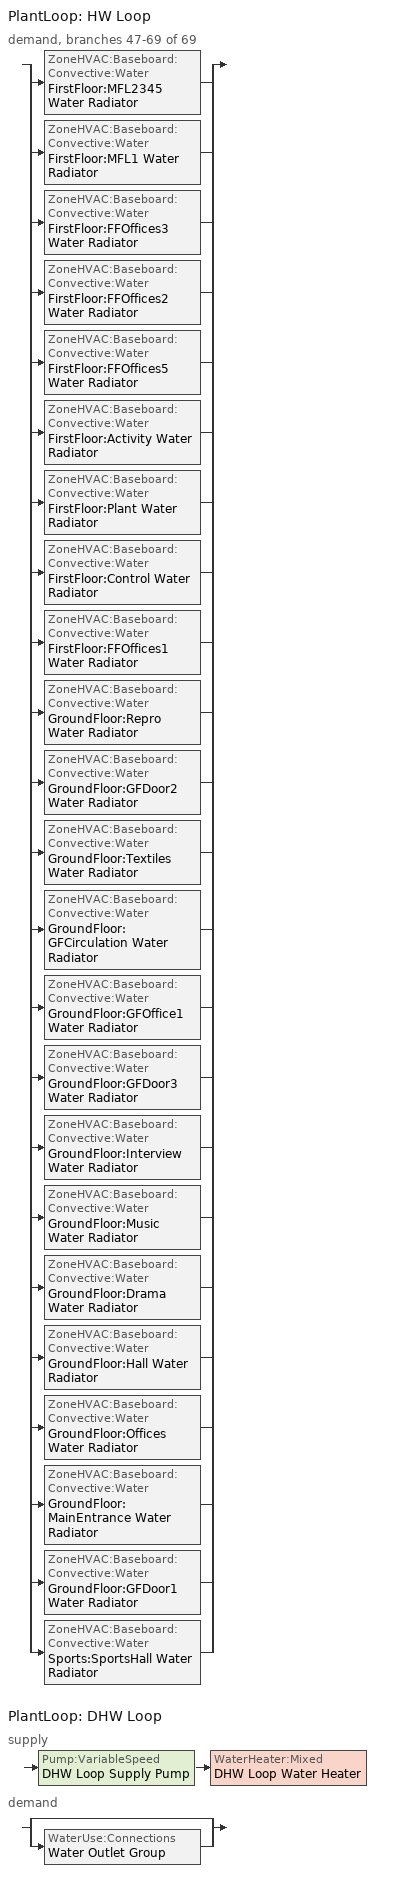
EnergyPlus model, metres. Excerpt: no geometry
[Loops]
PlantLoop 'HW Loop'
 demand, branches 47-69 of 69: split
  | ZoneHVAC:Baseboard:Convective:Water 'FirstFloor:MFL2345 Water Radiator'
  | ZoneHVAC:Baseboard:Convective:Water 'FirstFloor:MFL1 Water Radiator'
  | ZoneHVAC:Baseboard:Convective:Water 'FirstFloor:FFOffices3 Water Radiator'
  | ZoneHVAC:Baseboard:Convective:Water 'FirstFloor:FFOffices2 Water Radiator'
  | ZoneHVAC:Baseboard:Convective:Water 'FirstFloor:FFOffices5 Water Radiator'
  | ZoneHVAC:Baseboard:Convective:Water 'FirstFloor:Activity Water Radiator'
  | ZoneHVAC:Baseboard:Convective:Water 'FirstFloor:Plant Water Radiator'
  | ZoneHVAC:Baseboard:Convective:Water 'FirstFloor:Control Water Radiator'
  | ZoneHVAC:Baseboard:Convective:Water 'FirstFloor:FFOffices1 Water Radiator'
  | ZoneHVAC:Baseboard:Convective:Water 'GroundFloor:Repro Water Radiator'
  | ZoneHVAC:Baseboard:Convective:Water 'GroundFloor:GFDoor2 Water Radiator'
  | ZoneHVAC:Baseboard:Convective:Water 'GroundFloor:Textiles Water Radiator'
  | ZoneHVAC:Baseboard:Convective:Water 'GroundFloor:GFCirculation Water Radiator'
  | ZoneHVAC:Baseboard:Convective:Water 'GroundFloor:GFOffice1 Water Radiator'
  | ZoneHVAC:Baseboard:Convective:Water 'GroundFloor:GFDoor3 Water Radiator'
  | ZoneHVAC:Baseboard:Convective:Water 'GroundFloor:Interview Water Radiator'
  | ZoneHVAC:Baseboard:Convective:Water 'GroundFloor:Music Water Radiator'
  | ZoneHVAC:Baseboard:Convective:Water 'GroundFloor:Drama Water Radiator'
  | ZoneHVAC:Baseboard:Convective:Water 'GroundFloor:Hall Water Radiator'
  | ZoneHVAC:Baseboard:Convective:Water 'GroundFloor:Offices Water Radiator'
  | ZoneHVAC:Baseboard:Convective:Water 'GroundFloor:MainEntrance Water Radiator'
  | ZoneHVAC:Baseboard:Convective:Water 'GroundFloor:GFDoor1 Water Radiator'
  | ZoneHVAC:Baseboard:Convective:Water 'Sports:SportsHall Water Radiator'
PlantLoop 'DHW Loop'
 supply: Pump:VariableSpeed 'DHW Loop Supply Pump' > WaterHeater:Mixed 'DHW Loop Water Heater'
 demand: split
  | bypass
  | WaterUse:Connections 'Water Outlet Group'
[Sizing:Plant]
DHW Loop: Heating, 55, 5
[PlantLoop]
DHW Loop: Water, , DHW Loop Operation, DHW Loop Supply Side Outlet, 80, 0, autosize, 0, autocalculate, DHW Loop Supply Side Inlet, DHW Loop Supply Side Outlet, DHW Loop Supply Side Branches, DHW Loop Supply Side Connectors, DHW Loop Demand Side Inlet, DHW Loop Demand Side Outlet, DHW Loop Demand Side Branches, DHW Loop Demand Side Connectors, SequentialLoad, DHW Loop AvailabilityManager List, SingleSetpoint, None, None
[PlantEquipmentOperationSchemes]
DHW Loop Operation: PlantEquipmentOperation:HeatingLoad, DHW Loop Scheme 1, On 24/7
[PlantEquipmentOperation:HeatingLoad]
DHW Loop Scheme 1: 0, 1e+15, DHW Loop  Scheme 1 Range 1 Equipment List
[PlantEquipmentList]
DHW Loop  Scheme 1 Range 1 Equipment List: WaterHeater:Mixed, DHW Loop Water Heater
[ZoneHVAC:Baseboard:Convective:Water]
FirstFloor:MFL2345 Water Radiator: On 24/7, FirstFloor:MFL2345 Water Radiator Hot Water Inlet Node, FirstFloor:MFL2345 Water Radiator Hot Water Outlet Node, HeatingDesignCapacity, autosize, , 1, autosize, autosize, 0.01
FirstFloor:MFL1 Water Radiator: On 24/7, FirstFloor:MFL1 Water Radiator Hot Water Inlet Node, FirstFloor:MFL1 Water Radiator Hot Water Outlet Node, HeatingDesignCapacity, autosize, , 1, autosize, autosize, 0.01
FirstFloor:FFOffices3 Water Radiator: On 24/7, FirstFloor:FFOffices3 Water Radiator Hot Water Inlet Node, FirstFloor:FFOffices3 Water Radiator Hot Water Outlet Node, HeatingDesignCapacity, autosize, , 1, autosize, autosize, 0.01
FirstFloor:FFOffices2 Water Radiator: On 24/7, FirstFloor:FFOffices2 Water Radiator Hot Water Inlet Node, FirstFloor:FFOffices2 Water Radiator Hot Water Outlet Node, HeatingDesignCapacity, autosize, , 1, autosize, autosize, 0.01
FirstFloor:FFOffices5 Water Radiator: On 24/7, FirstFloor:FFOffices5 Water Radiator Hot Water Inlet Node, FirstFloor:FFOffices5 Water Radiator Hot Water Outlet Node, HeatingDesignCapacity, autosize, , 1, autosize, autosize, 0.01
FirstFloor:Activity Water Radiator: On 24/7, FirstFloor:Activity Water Radiator Hot Water Inlet Node, FirstFloor:Activity Water Radiator Hot Water Outlet Node, HeatingDesignCapacity, autosize, , 1, autosize, autosize, 0.01
FirstFloor:Plant Water Radiator: Off 24/7, FirstFloor:Plant Water Radiator Hot Water Inlet Node, FirstFloor:Plant Water Radiator Hot Water Outlet Node, HeatingDesignCapacity, autosize, , 1, autosize, autosize, 0.01
FirstFloor:Control Water Radiator: On 24/7, FirstFloor:Control Water Radiator Hot Water Inlet Node, FirstFloor:Control Water Radiator Hot Water Outlet Node, HeatingDesignCapacity, autosize, , 1, autosize, autosize, 0.01
FirstFloor:FFOffices1 Water Radiator: On 24/7, FirstFloor:FFOffices1 Water Radiator Hot Water Inlet Node, FirstFloor:FFOffices1 Water Radiator Hot Water Outlet Node, HeatingDesignCapacity, autosize, , 1, autosize, autosize, 0.01
GroundFloor:Repro Water Radiator: On 24/7, GroundFloor:Repro Water Radiator Hot Water Inlet Node, GroundFloor:Repro Water Radiator Hot Water Outlet Node, HeatingDesignCapacity, autosize, , 1, autosize, autosize, 0.01
GroundFloor:GFDoor2 Water Radiator: On 24/7, GroundFloor:GFDoor2 Water Radiator Hot Water Inlet Node, GroundFloor:GFDoor2 Water Radiator Hot Water Outlet Node, HeatingDesignCapacity, autosize, , 1, autosize, autosize, 0.01
GroundFloor:Textiles Water Radiator: On 24/7, GroundFloor:Textiles Water Radiator Hot Water Inlet Node, GroundFloor:Textiles Water Radiator Hot Water Outlet Node, HeatingDesignCapacity, autosize, , 1, autosize, autosize, 0.01
GroundFloor:GFCirculation Water Radiator: On 24/7, GroundFloor:GFCirculation Water Radiator Hot Water Inlet Node, GroundFloor:GFCirculation Water Radiator Hot Water Outlet Node, HeatingDesignCapacity, autosize, , 1, autosize, autosize, 0.01
GroundFloor:GFOffice1 Water Radiator: On 24/7, GroundFloor:GFOffice1 Water Radiator Hot Water Inlet Node, GroundFloor:GFOffice1 Water Radiator Hot Water Outlet Node, HeatingDesignCapacity, autosize, , 1, autosize, autosize, 0.01
GroundFloor:GFDoor3 Water Radiator: On 24/7, GroundFloor:GFDoor3 Water Radiator Hot Water Inlet Node, GroundFloor:GFDoor3 Water Radiator Hot Water Outlet Node, HeatingDesignCapacity, autosize, , 1, autosize, autosize, 0.01
GroundFloor:Interview Water Radiator: On 24/7, GroundFloor:Interview Water Radiator Hot Water Inlet Node, GroundFloor:Interview Water Radiator Hot Water Outlet Node, HeatingDesignCapacity, autosize, , 1, autosize, autosize, 0.01
GroundFloor:Music Water Radiator: On 24/7, GroundFloor:Music Water Radiator Hot Water Inlet Node, GroundFloor:Music Water Radiator Hot Water Outlet Node, HeatingDesignCapacity, autosize, , 1, autosize, autosize, 0.01
GroundFloor:Drama Water Radiator: On 24/7, GroundFloor:Drama Water Radiator Hot Water Inlet Node, GroundFloor:Drama Water Radiator Hot Water Outlet Node, HeatingDesignCapacity, autosize, , 1, autosize, autosize, 0.01
GroundFloor:Hall Water Radiator: On 24/7, GroundFloor:Hall Water Radiator Hot Water Inlet Node, GroundFloor:Hall Water Radiator Hot Water Outlet Node, HeatingDesignCapacity, autosize, , 1, autosize, autosize, 0.01
GroundFloor:Offices Water Radiator: On 24/7, GroundFloor:Offices Water Radiator Hot Water Inlet Node, GroundFloor:Offices Water Radiator Hot Water Outlet Node, HeatingDesignCapacity, autosize, , 1, autosize, autosize, 0.01
GroundFloor:MainEntrance Water Radiator: On 24/7, GroundFloor:MainEntrance Water Radiator Hot Water Inlet Node, GroundFloor:MainEntrance Water Radiator Hot Water Outlet Node, HeatingDesignCapacity, autosize, , 1, autosize, autosize, 0.01
GroundFloor:GFDoor1 Water Radiator: On 24/7, GroundFloor:GFDoor1 Water Radiator Hot Water Inlet Node, GroundFloor:GFDoor1 Water Radiator Hot Water Outlet Node, HeatingDesignCapacity, autosize, , 1, autosize, autosize, 0.01
Sports:SportsHall Water Radiator: On 24/7, Sports:SportsHall Water Radiator Hot Water Inlet Node, Sports:SportsHall Water Radiator Hot Water Outlet Node, HeatingDesignCapacity, autosize, , 1, autosize, autosize, 0.01
[WaterUse:Connections]
Water Outlet Group: Water Outlet Group Water Inlet Node, Water Outlet Group Water Outlet Node, , , , , None, Plant, 1500, SecondFloor:SFWC3 Water Outlet, SecondFloor:SFWC1 Water Outlet, SecondFloor:SFWC2 Water Outlet, FirstFloor:Art23 Water Outlet, FirstFloor:Art1 Water Outlet, FirstFloor:FFWC1 Water Outlet, FirstFloor:FFWC2 Water Outlet, GroundFloor:Science123 Water Outlet, GroundFloor:GFWC1 Water Outlet, GroundFloor:Science4 Water Outlet, GroundFloor:GFWC2 Water Outlet, GroundFloor:Science5 Water Outlet, GroundFloor:SciencePrep Water Outlet, GroundFloor:Changing Water Outlet, GroundFloor:Kitchen Water Outlet, GroundFloor:GFStaffWc Water Outlet
[WaterUse:Equipment]
SecondFloor:SFWC3 Water Outlet: , 1.21333e-05, toilet_occ, Domestic hot water setpoint temperature: Always 55.00, , , , Off 24/7, Off 24/7
SecondFloor:SFWC1 Water Outlet; SecondFloor:SFWC2 Water Outlet; FirstFloor:FFWC1 Water Outlet; FirstFloor:FFWC2 Water Outlet; GroundFloor:GFWC1 Water Outlet; GroundFloor:GFWC2 Water Outlet: , 4.80278e-05, toilet_occ, Domestic hot water setpoint temperature: Always 55.00, , , , Off 24/7, Off 24/7
FirstFloor:Art23 Water Outlet: , 6.5333e-06, class_assoc_occ, Domestic hot water setpoint temperature: Always 55.00, , , , Off 24/7, Off 24/7
FirstFloor:Art1 Water Outlet; GroundFloor:Science4 Water Outlet: , 2.3995e-06, class_assoc_occ, Domestic hot water setpoint temperature: Always 55.00, , , , Off 24/7, Off 24/7
GroundFloor:Science123 Water Outlet: , 7.2508e-06, class_assoc_occ, Domestic hot water setpoint temperature: Always 55.00, , , , Off 24/7, Off 24/7
GroundFloor:Science5 Water Outlet: , 2.4026e-06, class_assoc_occ, Domestic hot water setpoint temperature: Always 55.00, , , , Off 24/7, Off 24/7
GroundFloor:SciencePrep Water Outlet: , 1.429e-06, class_assoc_occ, Domestic hot water setpoint temperature: Always 55.00, , , , Off 24/7, Off 24/7
GroundFloor:Changing Water Outlet: , 0.000318013, toilet_occ, Domestic hot water setpoint temperature: Always 55.00, , , , Off 24/7, Off 24/7
GroundFloor:Kitchen Water Outlet: , 1.1127e-06, kitchen_occ, Domestic hot water setpoint temperature: Always 55.00, , , , Off 24/7, Off 24/7
GroundFloor:GFStaffWc Water Outlet: , 1.05138e-05, toilet_occ, Domestic hot water setpoint temperature: Always 55.00, , , , Off 24/7, Off 24/7
[Pump:VariableSpeed]
DHW Loop Supply Pump: DHW Loop Supply Side Inlet, DHW Loop Supply Pump Water Outlet Node, autosize, 20000, autosize, 0.9, 0, 0, 1, 0, 0, 0, Intermittent
[WaterHeater:Sizing]
DHW Loop Water Heater: PeakDraw, 0.6, 0.6, 1, 4, 2, 0.2, 0.2, 0.02, 0.02, 4, 0.2, 0.2, 0.2, 1
[WaterHeater:Mixed]
DHW Loop Water Heater: 1.925, Domestic hot water setpoint temperature: Always 55.00, 5, 80, Cycle, 50750, 0, 0, 0, NaturalGas, 0.84344, New style low temperature boiler, 0, Electricity, 0, 0, Electricity, 0, Schedule, Water heater ambient temperature schedule: Always 20.00, , DHW Loop Water Heater Outdoor Air Node, 0, 1, 0, 1, 0, , , DHW Loop Water Heater DHW Inlet Node, DHW Loop Water Heater DHW Outlet Node, 1, , , 1, autosize, autosize, 1.5, IndirectHeatPrimarySetpoint, Domestic hot water setpoint temperature: Always 55.00
[ZoneControl:Thermostat]
FirstFloor:MFL2345 Thermostat: FirstFloor:MFL2345, Control type schedule: Always 4, ThermostatSetpoint:DualSetpoint, FirstFloor:MFL2345 Dual SP
FirstFloor:MFL1 Thermostat: FirstFloor:MFL1, Control type schedule: Always 4, ThermostatSetpoint:DualSetpoint, FirstFloor:MFL1 Dual SP
FirstFloor:FFOffices3 Thermostat: FirstFloor:FFOffices3, Control type schedule: Always 4, ThermostatSetpoint:DualSetpoint, FirstFloor:FFOffices3 Dual SP
FirstFloor:FFOffices2 Thermostat: FirstFloor:FFOffices2, Control type schedule: Always 4, ThermostatSetpoint:DualSetpoint, FirstFloor:FFOffices2 Dual SP
FirstFloor:FFOffices5 Thermostat: FirstFloor:FFOffices5, Control type schedule: Always 4, ThermostatSetpoint:DualSetpoint, FirstFloor:FFOffices5 Dual SP
FirstFloor:Activity Thermostat: FirstFloor:Activity, Control type schedule: Always 4, ThermostatSetpoint:DualSetpoint, FirstFloor:Activity Dual SP
FirstFloor:Plant Thermostat: FirstFloor:Plant, Control type schedule: Always 4, ThermostatSetpoint:DualSetpoint, FirstFloor:Plant Dual SP
FirstFloor:Control Thermostat: FirstFloor:Control, Control type schedule: Always 4, ThermostatSetpoint:DualSetpoint, FirstFloor:Control Dual SP
FirstFloor:FFOffices1 Thermostat: FirstFloor:FFOffices1, Control type schedule: Always 4, ThermostatSetpoint:DualSetpoint, FirstFloor:FFOffices1 Dual SP
GroundFloor:Repro Thermostat: GroundFloor:Repro, Control type schedule: Always 4, ThermostatSetpoint:DualSetpoint, GroundFloor:Repro Dual SP
GroundFloor:GFDoor2 Thermostat: GroundFloor:GFDoor2, Control type schedule: Always 4, ThermostatSetpoint:DualSetpoint, GroundFloor:GFDoor2 Dual SP
GroundFloor:Textiles Thermostat: GroundFloor:Textiles, Control type schedule: Always 4, ThermostatSetpoint:DualSetpoint, GroundFloor:Textiles Dual SP
GroundFloor:GFCirculation Thermostat: GroundFloor:GFCirculation, Control type schedule: Always 4, ThermostatSetpoint:DualSetpoint, GroundFloor:GFCirculation Dual SP
GroundFloor:GFOffice1 Thermostat: GroundFloor:GFOffice1, Control type schedule: Always 4, ThermostatSetpoint:DualSetpoint, GroundFloor:GFOffice1 Dual SP
GroundFloor:GFDoor3 Thermostat: GroundFloor:GFDoor3, Control type schedule: Always 4, ThermostatSetpoint:DualSetpoint, GroundFloor:GFDoor3 Dual SP
GroundFloor:Interview Thermostat: GroundFloor:Interview, Control type schedule: Always 4, ThermostatSetpoint:DualSetpoint, GroundFloor:Interview Dual SP
GroundFloor:Music Thermostat: GroundFloor:Music, Control type schedule: Always 4, ThermostatSetpoint:DualSetpoint, GroundFloor:Music Dual SP
GroundFloor:Drama Thermostat: GroundFloor:Drama, Control type schedule: Always 4, ThermostatSetpoint:DualSetpoint, GroundFloor:Drama Dual SP
GroundFloor:Hall Thermostat: GroundFloor:Hall, Control type schedule: Always 4, ThermostatSetpoint:DualSetpoint, GroundFloor:Hall Dual SP
GroundFloor:Offices Thermostat: GroundFloor:Offices, Control type schedule: Always 4, ThermostatSetpoint:DualSetpoint, GroundFloor:Offices Dual SP
GroundFloor:MainEntrance Thermostat: GroundFloor:MainEntrance, Control type schedule: Always 4, ThermostatSetpoint:DualSetpoint, GroundFloor:MainEntrance Dual SP
GroundFloor:GFDoor1 Thermostat: GroundFloor:GFDoor1, Control type schedule: Always 4, ThermostatSetpoint:DualSetpoint, GroundFloor:GFDoor1 Dual SP
Sports:SportsHall Thermostat: Sports:SportsHall, Control type schedule: Always 4, ThermostatSetpoint:DualSetpoint, Sports:SportsHall Dual SP
[ThermostatSetpoint:DualSetpoint]
FirstFloor:MFL2345 Dual SP: FirstFloor:MFL2345 Heating Setpoint Schedule, FirstFloor:MFL2345 Cooling Setpoint Schedule
FirstFloor:MFL1 Dual SP: FirstFloor:MFL1 Heating Setpoint Schedule, FirstFloor:MFL1 Cooling Setpoint Schedule
FirstFloor:FFOffices3 Dual SP: FirstFloor:FFOffices3 Heating Setpoint Schedule, FirstFloor:FFOffices3 Cooling Setpoint Schedule
FirstFloor:FFOffices2 Dual SP: FirstFloor:FFOffices2 Heating Setpoint Schedule, FirstFloor:FFOffices2 Cooling Setpoint Schedule
FirstFloor:FFOffices5 Dual SP: FirstFloor:FFOffices5 Heating Setpoint Schedule, FirstFloor:FFOffices5 Cooling Setpoint Schedule
FirstFloor:Activity Dual SP: FirstFloor:Activity Heating Setpoint Schedule, FirstFloor:Activity Cooling Setpoint Schedule
FirstFloor:Plant Dual SP: FirstFloor:Plant Heating Setpoint Schedule, FirstFloor:Plant Cooling Setpoint Schedule
FirstFloor:Control Dual SP: FirstFloor:Control Heating Setpoint Schedule, FirstFloor:Control Cooling Setpoint Schedule
FirstFloor:FFOffices1 Dual SP: FirstFloor:FFOffices1 Heating Setpoint Schedule, FirstFloor:FFOffices1 Cooling Setpoint Schedule
GroundFloor:Repro Dual SP: GroundFloor:Repro Heating Setpoint Schedule, GroundFloor:Repro Cooling Setpoint Schedule
GroundFloor:GFDoor2 Dual SP: GroundFloor:GFDoor2 Heating Setpoint Schedule, GroundFloor:GFDoor2 Cooling Setpoint Schedule
GroundFloor:Textiles Dual SP: GroundFloor:Textiles Heating Setpoint Schedule, GroundFloor:Textiles Cooling Setpoint Schedule
GroundFloor:GFCirculation Dual SP: GroundFloor:GFCirculation Heating Setpoint Schedule, GroundFloor:GFCirculation Cooling Setpoint Schedule
GroundFloor:GFOffice1 Dual SP: GroundFloor:GFOffice1 Heating Setpoint Schedule, GroundFloor:GFOffice1 Cooling Setpoint Schedule
GroundFloor:GFDoor3 Dual SP: GroundFloor:GFDoor3 Heating Setpoint Schedule, GroundFloor:GFDoor3 Cooling Setpoint Schedule
GroundFloor:Interview Dual SP: GroundFloor:Interview Heating Setpoint Schedule, GroundFloor:Interview Cooling Setpoint Schedule
GroundFloor:Music Dual SP: GroundFloor:Music Heating Setpoint Schedule, GroundFloor:Music Cooling Setpoint Schedule
GroundFloor:Drama Dual SP: GroundFloor:Drama Heating Setpoint Schedule, GroundFloor:Drama Cooling Setpoint Schedule
GroundFloor:Hall Dual SP: GroundFloor:Hall Heating Setpoint Schedule, GroundFloor:Hall Cooling Setpoint Schedule
GroundFloor:Offices Dual SP: GroundFloor:Offices Heating Setpoint Schedule, GroundFloor:Offices Cooling Setpoint Schedule
GroundFloor:MainEntrance Dual SP: GroundFloor:MainEntrance Heating Setpoint Schedule, GroundFloor:MainEntrance Cooling Setpoint Schedule
GroundFloor:GFDoor1 Dual SP: GroundFloor:GFDoor1 Heating Setpoint Schedule, GroundFloor:GFDoor1 Cooling Setpoint Schedule
Sports:SportsHall Dual SP: Sports:SportsHall Heating Setpoint Schedule, Sports:SportsHall Cooling Setpoint Schedule
[Sizing:Zone]
FirstFloor:MFL2345: SupplyAirTemperature, 14, 10, SupplyAirTemperature, 50, 10, 0.009, 0.004, FirstFloor:MFL2345 Design Specification Outdoor Air Object, 1.25, 1.15, DesignDay, 0, 0.00076, 0, 0, DesignDay, 0, 0.00203, 0.14158, 0.3, FirstFloor:MFL2345 Design Specification Zone Air Distribution Object
FirstFloor:MFL1: SupplyAirTemperature, 14, 10, SupplyAirTemperature, 50, 10, 0.009, 0.004, FirstFloor:MFL1 Design Specification Outdoor Air Object, 1.25, 1.15, DesignDay, 0, 0.00076, 0, 0, DesignDay, 0, 0.00203, 0.14158, 0.3, FirstFloor:MFL1 Design Specification Zone Air Distribution Object
FirstFloor:FFOffices3: SupplyAirTemperature, 14, 10, SupplyAirTemperature, 50, 10, 0.009, 0.004, FirstFloor:FFOffices3 Design Specification Outdoor Air Object, 1.25, 1.15, DesignDay, 0, 0.00076, 0, 0, DesignDay, 0, 0.00203, 0.14158, 0.3, FirstFloor:FFOffices3 Design Specification Zone Air Distribution Object
FirstFloor:FFOffices2: SupplyAirTemperature, 14, 10, SupplyAirTemperature, 50, 10, 0.009, 0.004, FirstFloor:FFOffices2 Design Specification Outdoor Air Object, 1.25, 1.15, DesignDay, 0, 0.00076, 0, 0, DesignDay, 0, 0.00203, 0.14158, 0.3, FirstFloor:FFOffices2 Design Specification Zone Air Distribution Object
FirstFloor:FFOffices5: SupplyAirTemperature, 14, 10, SupplyAirTemperature, 50, 10, 0.009, 0.004, FirstFloor:FFOffices5 Design Specification Outdoor Air Object, 1.25, 1.15, DesignDay, 0, 0.00076, 0, 0, DesignDay, 0, 0.00203, 0.14158, 0.3, FirstFloor:FFOffices5 Design Specification Zone Air Distribution Object
FirstFloor:Activity: SupplyAirTemperature, 14, 10, SupplyAirTemperature, 50, 10, 0.009, 0.004, FirstFloor:Activity Design Specification Outdoor Air Object, 1.25, 1.15, DesignDay, 0, 0.00076, 0, 0, DesignDay, 0, 0.00203, 0.14158, 0.3, FirstFloor:Activity Design Specification Zone Air Distribution Object
FirstFloor:Plant: SupplyAirTemperature, 14, 10, SupplyAirTemperature, 50, 10, 0.009, 0.004, FirstFloor:Plant Design Specification Outdoor Air Object, 1.25, 1.15, DesignDay, 0, 0.00076, 0, 0, DesignDay, 0, 0.00203, 0.14158, 0.3, FirstFloor:Plant Design Specification Zone Air Distribution Object
FirstFloor:Control: SupplyAirTemperature, 14, 10, SupplyAirTemperature, 50, 10, 0.009, 0.004, FirstFloor:Control Design Specification Outdoor Air Object, 1.25, 1.15, DesignDay, 0, 0.00076, 0, 0, DesignDay, 0, 0.00203, 0.14158, 0.3, FirstFloor:Control Design Specification Zone Air Distribution Object
FirstFloor:FFOffices1: SupplyAirTemperature, 14, 10, SupplyAirTemperature, 50, 10, 0.009, 0.004, FirstFloor:FFOffices1 Design Specification Outdoor Air Object, 1.25, 1.15, DesignDay, 0, 0.00076, 0, 0, DesignDay, 0, 0.00203, 0.14158, 0.3, FirstFloor:FFOffices1 Design Specification Zone Air Distribution Object
GroundFloor:Repro: SupplyAirTemperature, 14, 10, SupplyAirTemperature, 50, 10, 0.009, 0.004, GroundFloor:Repro Design Specification Outdoor Air Object, 1.25, 1.15, DesignDay, 0, 0.00076, 0, 0, DesignDay, 0, 0.00203, 0.14158, 0.3, GroundFloor:Repro Design Specification Zone Air Distribution Object
GroundFloor:GFDoor2: SupplyAirTemperature, 14, 10, SupplyAirTemperature, 50, 10, 0.009, 0.004, GroundFloor:GFDoor2 Design Specification Outdoor Air Object, 1.25, 1.15, DesignDay, 0, 0.00076, 0, 0, DesignDay, 0, 0.00203, 0.14158, 0.3, GroundFloor:GFDoor2 Design Specification Zone Air Distribution Object
GroundFloor:Textiles: SupplyAirTemperature, 14, 10, SupplyAirTemperature, 50, 10, 0.009, 0.004, GroundFloor:Textiles Design Specification Outdoor Air Object, 1.25, 1.15, DesignDay, 0, 0.00076, 0, 0, DesignDay, 0, 0.00203, 0.14158, 0.3, GroundFloor:Textiles Design Specification Zone Air Distribution Object
GroundFloor:GFCirculation: SupplyAirTemperature, 14, 10, SupplyAirTemperature, 50, 10, 0.009, 0.004, GroundFloor:GFCirculation Design Specification Outdoor Air Object, 1.25, 1.15, DesignDay, 0, 0.00076, 0, 0, DesignDay, 0, 0.00203, 0.14158, 0.3, GroundFloor:GFCirculation Design Specification Zone Air Distribution Object
GroundFloor:GFOffice1: SupplyAirTemperature, 14, 10, SupplyAirTemperature, 50, 10, 0.009, 0.004, GroundFloor:GFOffice1 Design Specification Outdoor Air Object, 1.25, 1.15, DesignDay, 0, 0.00076, 0, 0, DesignDay, 0, 0.00203, 0.14158, 0.3, GroundFloor:GFOffice1 Design Specification Zone Air Distribution Object
GroundFloor:GFDoor3: SupplyAirTemperature, 14, 10, SupplyAirTemperature, 50, 10, 0.009, 0.004, GroundFloor:GFDoor3 Design Specification Outdoor Air Object, 1.25, 1.15, DesignDay, 0, 0.00076, 0, 0, DesignDay, 0, 0.00203, 0.14158, 0.3, GroundFloor:GFDoor3 Design Specification Zone Air Distribution Object
GroundFloor:Interview: SupplyAirTemperature, 14, 10, SupplyAirTemperature, 50, 10, 0.009, 0.004, GroundFloor:Interview Design Specification Outdoor Air Object, 1.25, 1.15, DesignDay, 0, 0.00076, 0, 0, DesignDay, 0, 0.00203, 0.14158, 0.3, GroundFloor:Interview Design Specification Zone Air Distribution Object
GroundFloor:Music: SupplyAirTemperature, 14, 10, SupplyAirTemperature, 50, 10, 0.009, 0.004, GroundFloor:Music Design Specification Outdoor Air Object, 1.25, 1.15, DesignDay, 0, 0.00076, 0, 0, DesignDay, 0, 0.00203, 0.14158, 0.3, GroundFloor:Music Design Specification Zone Air Distribution Object
GroundFloor:Drama: SupplyAirTemperature, 14, 10, SupplyAirTemperature, 50, 10, 0.009, 0.004, GroundFloor:Drama Design Specification Outdoor Air Object, 1.25, 1.15, DesignDay, 0, 0.00076, 0, 0, DesignDay, 0, 0.00203, 0.14158, 0.3, GroundFloor:Drama Design Specification Zone Air Distribution Object
GroundFloor:Hall: SupplyAirTemperature, 14, 10, SupplyAirTemperature, 50, 10, 0.009, 0.004, GroundFloor:Hall Design Specification Outdoor Air Object, 1.25, 1.15, DesignDay, 0, 0.00076, 0, 0, DesignDay, 0, 0.00203, 0.14158, 0.3, GroundFloor:Hall Design Specification Zone Air Distribution Object
GroundFloor:Offices: SupplyAirTemperature, 14, 10, SupplyAirTemperature, 50, 10, 0.009, 0.004, GroundFloor:Offices Design Specification Outdoor Air Object, 1.25, 1.15, DesignDay, 0, 0.00076, 0, 0, DesignDay, 0, 0.00203, 0.14158, 0.3, GroundFloor:Offices Design Specification Zone Air Distribution Object
GroundFloor:MainEntrance: SupplyAirTemperature, 14, 10, SupplyAirTemperature, 50, 10, 0.009, 0.004, GroundFloor:MainEntrance Design Specification Outdoor Air Object, 1.25, 1.15, DesignDay, 0, 0.00076, 0, 0, DesignDay, 0, 0.00203, 0.14158, 0.3, GroundFloor:MainEntrance Design Specification Zone Air Distribution Object
GroundFloor:GFDoor1: SupplyAirTemperature, 14, 10, SupplyAirTemperature, 50, 10, 0.009, 0.004, GroundFloor:GFDoor1 Design Specification Outdoor Air Object, 1.25, 1.15, DesignDay, 0, 0.00076, 0, 0, DesignDay, 0, 0.00203, 0.14158, 0.3, GroundFloor:GFDoor1 Design Specification Zone Air Distribution Object
Sports:SportsHall: SupplyAirTemperature, 14, 10, SupplyAirTemperature, 50, 10, 0.009, 0.004, Sports:SportsHall Design Specification Outdoor Air Object, 1.25, 1.15, DesignDay, 0, 0.00076, 0, 0, DesignDay, 0, 0.00203, 0.14158, 0.3, Sports:SportsHall Design Specification Zone Air Distribution Object
[DesignSpecification:OutdoorAir]
FirstFloor:MFL2345 Design Specification Outdoor Air Object; FirstFloor:MFL1 Design Specification Outdoor Air Object; FirstFloor:Activity Design Specification Outdoor Air Object; GroundFloor:Music Design Specification Outdoor Air Object: Sum, 0.0055, 0, 0, 0, On 24/7
FirstFloor:FFOffices3 Design Specification Outdoor Air Object; FirstFloor:FFOffices2 Design Specification Outdoor Air Object; FirstFloor:FFOffices5 Design Specification Outdoor Air Object; FirstFloor:Plant Design Specification Outdoor Air Object; FirstFloor:Control Design Specification Outdoor Air Object; FirstFloor:FFOffices1 Design Specification Outdoor Air Object; GroundFloor:Repro Design Specification Outdoor Air Object; GroundFloor:GFDoor2 Design Specification Outdoor Air Object; GroundFloor:Textiles Design Specification Outdoor Air Object; GroundFloor:GFCirculation Design Specification Outdoor Air Object; GroundFloor:GFOffice1 Design Specification Outdoor Air Object; GroundFloor:GFDoor3 Design Specification Outdoor Air Object; GroundFloor:Interview Design Specification Outdoor Air Object; GroundFloor:Drama Design Specification Outdoor Air Object; GroundFloor:Hall Design Specification Outdoor Air Object; GroundFloor:Offices Design Specification Outdoor Air Object; GroundFloor:MainEntrance Design Specification Outdoor Air Object; GroundFloor:GFDoor1 Design Specification Outdoor Air Object; Sports:SportsHall Design Specification Outdoor Air Object: Sum, 0.01, 0, 0, 0, On 24/7
[DesignSpecification:ZoneAirDistribution]
FirstFloor:MFL2345 Design Specification Zone Air Distribution Object; FirstFloor:MFL1 Design Specification Zone Air Distribution Object; FirstFloor:FFOffices3 Design Specification Zone Air Distribution Object; FirstFloor:FFOffices2 Design Specification Zone Air Distribution Object; FirstFloor:FFOffices5 Design Specification Zone Air Distribution Object; FirstFloor:Activity Design Specification Zone Air Distribution Object; FirstFloor:Plant Design Specification Zone Air Distribution Object; FirstFloor:Control Design Specification Zone Air Distribution Object; FirstFloor:FFOffices1 Design Specification Zone Air Distribution Object; GroundFloor:Repro Design Specification Zone Air Distribution Object; GroundFloor:GFDoor2 Design Specification Zone Air Distribution Object; GroundFloor:Textiles Design Specification Zone Air Distribution Object; GroundFloor:GFCirculation Design Specification Zone Air Distribution Object; GroundFloor:GFOffice1 Design Specification Zone Air Distribution Object; GroundFloor:GFDoor3 Design Specification Zone Air Distribution Object; GroundFloor:Interview Design Specification Zone Air Distribution Object; GroundFloor:Music Design Specification Zone Air Distribution Object; GroundFloor:Drama Design Specification Zone Air Distribution Object; GroundFloor:Hall Design Specification Zone Air Distribution Object; GroundFloor:Offices Design Specification Zone Air Distribution Object; GroundFloor:MainEntrance Design Specification Zone Air Distribution Object; GroundFloor:GFDoor1 Design Specification Zone Air Distribution Object; Sports:SportsHall Design Specification Zone Air Distribution Object: 1, 1, , 0
[Zone equipment]
FirstFloor:MFL2345: FirstFloor:MFL2345 Water Radiator
FirstFloor:MFL1: FirstFloor:MFL1 Water Radiator
FirstFloor:FFOffices3: FirstFloor:FFOffices3 Water Radiator
FirstFloor:FFOffices2: FirstFloor:FFOffices2 Water Radiator
FirstFloor:FFOffices5: FirstFloor:FFOffices5 Water Radiator
FirstFloor:Activity: FirstFloor:Activity Water Radiator
FirstFloor:Plant: FirstFloor:Plant Water Radiator
FirstFloor:Control: FirstFloor:Control Water Radiator
FirstFloor:FFOffices1: FirstFloor:FFOffices1 Water Radiator
GroundFloor:Repro: GroundFloor:Repro Water Radiator
GroundFloor:GFDoor2: GroundFloor:GFDoor2 Water Radiator
GroundFloor:Textiles: GroundFloor:Textiles Water Radiator
GroundFloor:GFCirculation: GroundFloor:GFCirculation Water Radiator
GroundFloor:GFOffice1: GroundFloor:GFOffice1 Water Radiator
GroundFloor:GFDoor3: GroundFloor:GFDoor3 Water Radiator
GroundFloor:Interview: GroundFloor:Interview Water Radiator
GroundFloor:Music: GroundFloor:Music Water Radiator
GroundFloor:Drama: GroundFloor:Drama Water Radiator
GroundFloor:Hall: GroundFloor:Hall Water Radiator
GroundFloor:Offices: GroundFloor:Offices Water Radiator
GroundFloor:MainEntrance: GroundFloor:MainEntrance Water Radiator
GroundFloor:GFDoor1: GroundFloor:GFDoor1 Water Radiator
Sports:SportsHall: Sports:SportsHall Water Radiator
[Schedule:Compact]
On 24/7: Any Number, Through: 12/31, For: AllDays, Until: 24:00, 1
Off 24/7: Any Number, Through: 12/31, For: AllDays, Until: 24:00, 0
Control type schedule: Always 4: Any Number, Through: 12/31, For: AllDays, Until: 24:00, 4
Domestic hot water setpoint temperature: Always 55.00: Any Number, Through: 12/31, For: AllDays, Until: 24:00, 55
Water heater ambient temperature schedule: Always 20.00: Any Number, Through: 12/31, For: AllDays, Until: 24:00, 20
class_assoc_occ: Through: 06 Jan, For: AllDays, Until: 24:00, 0, Through: 15 Feb, For: Weekdays SummerDesignDay, Until: 07:00, 0, Until: 08:00, 0.1, Until: 12:00, 1, Until: 13:00, 0.1, Until: 15:00, 1, Until: 18:00, 0.1, Until: 24:00, 0, For: Weekends, Until: 24:00, 0, For: Holidays, Until: 24:00, 0, For: WinterDesignDay AllOtherDays, Until: 24:00, 0, Through: 24 Feb, For: AllDays, Until: 24:00, 0, Through: 29 Mar, For: Weekdays SummerDesignDay, Until: 07:00, 0, Until: 08:00, 0.1, Until: 12:00, 1, Until: 13:00, 0.1, Until: 15:00, 1, Until: 18:00, 0.1, Until: 24:00, 0, For: Weekends, Until: 24:00, 0, For: Holidays, Until: 24:00, 0, For: WinterDesignDay AllOtherDays, Until: 24:00, 0, Through: 14 Apr, For: AllDays, Until: 24:00, 0, Through: 31 May, For: Weekdays SummerDesignDay, Until: 07:00, 0, Until: 08:00, 0.1, Until: 12:00, 1, Until: 13:00, 0.1, Until: 15:00, 1, Until: 18:00, 0.1, Until: 24:00, 0, For: Weekends, Until: 24:00, 0, For: Holidays, Until: 24:00, 0, For: WinterDesignDay AllOtherDays, Until: 24:00, 0, Through: 9 Jun, For: AllDays, Until: 24:00, 0, Through: 24 Jul, For: Weekdays SummerDesignDay, Until: 07:00, 0, Until: 08:00, 0.1, Until: 12:00, 1, Until: 13:00, 0.1, Until: 15:00, 1, Until: 18:00, 0.1, Until: 24:00, 0, For: Weekends, Until: 24:00, 0, For: Holidays, Until: 24:00, 0, For: WinterDesignDay AllOtherDays, Until: 24:00, 0, Through: 3 Sep, For: AllDays, Until: 24:00, 0, Through: 25 Oct, For: Weekdays SummerDesignDay, Until: 07:00, 0, Until: 08:00, 0.1, Until: 12:00, 1, Until: 13:00, 0.1, Until: 15:00, 1, Until: 18:00, 0.1, Until: 24:00, 0, For: Weekends, Until: 24:00, 0, For: Holidays, Until: 24:00, 0, For: WinterDesignDay AllOtherDays, Until: 24:00, 0, Through: 3 Nov, For: AllDays, Until: 24:00, 0, Through: 20 Dec, For: Weekdays SummerDesignDay, Until: 07:00, 0, Until: 08:00, 0.1, Until: 12:00, 1, Until: 13:00, 0.1, Until: 15:00, 1, Until: 18:00, 0.1, Until: 24:00, 0, For: Weekends, Until: 24:00, 0, For: Holidays, Until: 24:00, 0, For: WinterDesignDay AllOtherDays, Until: 24:00, 0, Through: 31 Dec, For: AllDays, Until: 24:00, 0
toilet_occ: Through: 06 Jan, For: AllDays, Until: 24:00, 0, Through: 15 Feb, For: Weekdays SummerDesignDay, Until: 07:00, 0, Until: 18:00, 1, Until: 24:00, 0, For: Weekends, Until: 24:00, 0, For: Holidays, Until: 24:00, 0, For: WinterDesignDay AllOtherDays, Until: 24:00, 0, Through: 24 Feb, For: AllDays, Until: 24:00, 0, Through: 29 Mar, For: Weekdays SummerDesignDay, Until: 07:00, 0, Until: 18:00, 1, Until: 24:00, 0, For: Weekends, Until: 24:00, 0, For: Holidays, Until: 24:00, 0, For: WinterDesignDay AllOtherDays, Until: 24:00, 0, Through: 14 Apr, For: AllDays, Until: 24:00, 0, Through: 31 May, For: Weekdays SummerDesignDay, Until: 07:00, 0, Until: 18:00, 1, Until: 24:00, 0, For: Weekends, Until: 24:00, 0, For: Holidays, Until: 24:00, 0, For: WinterDesignDay AllOtherDays, Until: 24:00, 0, Through: 9 Jun, For: AllDays, Until: 24:00, 0, Through: 24 Jul, For: Weekdays SummerDesignDay, Until: 07:00, 0, Until: 18:00, 1, Until: 24:00, 0, For: Weekends, Until: 24:00, 0, For: Holidays, Until: 24:00, 0, For: WinterDesignDay AllOtherDays, Until: 24:00, 0, Through: 3 Sep, For: AllDays, Until: 24:00, 0, Through: 25 Oct, For: Weekdays SummerDesignDay, Until: 07:00, 0, Until: 18:00, 1, Until: 24:00, 0, For: Weekends, Until: 24:00, 0, For: Holidays, Until: 24:00, 0, For: WinterDesignDay AllOtherDays, Until: 24:00, 0, Through: 3 Nov, For: AllDays, Until: 24:00, 0, Through: 20 Dec, For: Weekdays SummerDesignDay, Until: 07:00, 0, Until: 18:00, 1, Until: 24:00, 0, For: Weekends, Until: 24:00, 0, For: Holidays, Until: 24:00, 0, For: WinterDesignDay AllOtherDays, Until: 24:00, 0, Through: 31 Dec, For: AllDays, Until: 24:00, 0
kitchen_occ: Through: 06 Jan, For: AllDays, Until: 24:00, 0, Through: 15 Feb, For: Weekdays SummerDesignDay, Until: 06:00, 0, Until: 14:00, 1, Until: 24:00, 0, For: Weekends, Until: 24:00, 0, For: Holidays, Until: 24:00, 0, For: WinterDesignDay AllOtherDays, Until: 24:00, 0, Through: 24 Feb, For: AllDays, Until: 24:00, 0, Through: 29 Mar, For: Weekdays SummerDesignDay, Until: 06:00, 0, Until: 14:00, 1, Until: 24:00, 0, For: Weekends, Until: 24:00, 0, For: Holidays, Until: 24:00, 0, For: WinterDesignDay AllOtherDays, Until: 24:00, 0, Through: 14 Apr, For: AllDays, Until: 24:00, 0, Through: 31 May, For: Weekdays SummerDesignDay, Until: 06:00, 0, Until: 14:00, 1, Until: 24:00, 0, For: Weekends, Until: 24:00, 0, For: Holidays, Until: 24:00, 0, For: WinterDesignDay AllOtherDays, Until: 24:00, 0, Through: 9 Jun, For: AllDays, Until: 24:00, 0, Through: 24 Jul, For: Weekdays SummerDesignDay, Until: 06:00, 0, Until: 14:00, 1, Until: 24:00, 0, For: Weekends, Until: 24:00, 0, For: Holidays, Until: 24:00, 0, For: WinterDesignDay AllOtherDays, Until: 24:00, 0, Through: 3 Sep, For: AllDays, Until: 24:00, 0, Through: 25 Oct, For: Weekdays SummerDesignDay, Until: 06:00, 0, Until: 14:00, 1, Until: 24:00, 0, For: Weekends, Until: 24:00, 0, For: Holidays, Until: 24:00, 0, For: WinterDesignDay AllOtherDays, Until: 24:00, 0, Through: 3 Nov, For: AllDays, Until: 24:00, 0, Through: 20 Dec, For: Weekdays SummerDesignDay, Until: 06:00, 0, Until: 14:00, 1, Until: 24:00, 0, For: Weekends, Until: 24:00, 0, For: Holidays, Until: 24:00, 0, For: WinterDesignDay AllOtherDays, Until: 24:00, 0, Through: 31 Dec, For: AllDays, Until: 24:00, 0
SPORTS:SPORTSHALL Heating Setpoint Schedule; FIRSTFLOOR:MFL2345 Heating Setpoint Schedule; FIRSTFLOOR:MFL1 Heating Setpoint Schedule; FIRSTFLOOR:FFOFFICES3 Heating Setpoint Schedule; FIRSTFLOOR:FFOFFICES2 Heating Setpoint Schedule; FIRSTFLOOR:FFOFFICES5 Heating Setpoint Schedule; FIRSTFLOOR:ACTIVITY Heating Setpoint Schedule; FIRSTFLOOR:CONTROL Heating Setpoint Schedule; FIRSTFLOOR:FFOFFICES1 Heating Setpoint Schedule; GROUNDFLOOR:REPRO Heating Setpoint Schedule; GROUNDFLOOR:TEXTILES Heating Setpoint Schedule; GROUNDFLOOR:GFCIRCULATION Heating Setpoint Schedule; GROUNDFLOOR:GFOFFICE1 Heating Setpoint Schedule; GROUNDFLOOR:INTERVIEW Heating Setpoint Schedule; GROUNDFLOOR:MUSIC Heating Setpoint Schedule; GROUNDFLOOR:DRAMA Heating Setpoint Schedule; GROUNDFLOOR:HALL Heating Setpoint Schedule; GROUNDFLOOR:OFFICES Heating Setpoint Schedule: Through: 06 Jan, For: AllDays, Until: 24:00, 16, Through: 15 Feb, For: Weekdays SummerDesignDay WinterDesignDay, Until: 07:00, 16, Until: 18:00, 22, Until: 24:00, 16, For: Weekends, Until: 24:00, 16, For: Holidays, Until: 24:00, 16, For:  AllOtherDays, Until: 24:00, 16, Through: 24 Feb, For: AllDays, Until: 24:00, 16, Through: 29 Mar, For: Weekdays SummerDesignDay WinterDesignDay, Until: 07:00, 16, Until: 18:00, 22, Until: 24:00, 16, For: Weekends, Until: 24:00, 16, For: Holidays, Until: 24:00, 16, For:  AllOtherDays, Until: 24:00, 16, Through: 14 Apr, For: AllDays, Until: 24:00, 16, Through: 31 May, For: Weekdays SummerDesignDay WinterDesignDay, Until: 07:00, 16, Until: 18:00, 22, Until: 24:00, 16, For: Weekends, Until: 24:00, 16, For: Holidays, Until: 24:00, 16, For: AllOtherDays, Until: 24:00, 16, Through: 9 Jun, For: AllDays, Until: 24:00, 16, Through: 25 Jul, For: Weekdays SummerDesignDay WinterDesignDay, Until: 07:00, 16, Until: 18:00, 22, Until: 24:00, 16, For: Weekends, Until: 24:00, 16, For: Holidays, Until: 24:00, 16, For: AllOtherDays, Until: 24:00, 16, Through: 3 Sep, For: AllDays, Until: 24:00, 16, Through: 25 Oct, For: Weekdays SummerDesignDay WinterDesignDay, Until: 07:00, 16, Until: 18:00, 22, Until: 24:00, 16, For: Weekends, Until: 24:00, 16, For: Holidays, Until: 24:00, 16, For: AllOtherDays, Until: 24:00, 16, Through: 3 Nov, For: AllDays, Until: 24:00, 16, Through: 20 Dec, For: Weekdays SummerDesignDay WinterDesignDay, Until: 07:00, 16, Until: 18:00, 22, Until: 24:00, 16, For: Weekends, Until: 24:00, 16, For: Holidays, Until: 24:00, 16, For: AllOtherDays, Until: 24:00, 16, Through: 31 Dec, For: AllDays, Until: 24:00, 16
FIRSTFLOOR:PLANT Heating Setpoint Schedule: Through: 31 Dec, For: AllDays, Until: 24:00, -50
GROUNDFLOOR:GFDOOR2 Heating Setpoint Schedule; GROUNDFLOOR:GFDOOR3 Heating Setpoint Schedule; GROUNDFLOOR:MAINENTRANCE Heating Setpoint Schedule; GROUNDFLOOR:GFDOOR1 Heating Setpoint Schedule: Through: 06 Jan, For: AllDays, Until: 24:00, 14, Through: 15 Feb, For: Weekdays SummerDesignDay WinterDesignDay, Until: 07:00, 14, Until: 18:00, 18, Until: 24:00, 14, For: Weekends, Until: 24:00, 14, For: Holidays, Until: 24:00, 14, For:  AllOtherDays, Until: 24:00, 14, Through: 24 Feb, For: AllDays, Until: 24:00, 14, Through: 29 Mar, For: Weekdays SummerDesignDay WinterDesignDay, Until: 07:00, 14, Until: 18:00, 18, Until: 24:00, 14, For: Weekends, Until: 24:00, 14, For: Holidays, Until: 24:00, 14, For:  AllOtherDays, Until: 24:00, 14, Through: 14 Apr, For: AllDays, Until: 24:00, 14, Through: 31 May, For: Weekdays SummerDesignDay WinterDesignDay, Until: 07:00, 14, Until: 18:00, 18, Until: 24:00, 14, For: Weekends, Until: 24:00, 14, For: Holidays, Until: 24:00, 14, For:  AllOtherDays, Until: 24:00, 14, Through: 9 Jun, For: AllDays, Until: 24:00, 14, Through: 25 Jul, For: Weekdays SummerDesignDay WinterDesignDay, Until: 07:00, 14, Until: 18:00, 18, Until: 24:00, 14, For: Weekends, Until: 24:00, 14, For: Holidays, Until: 24:00, 14, For:  AllOtherDays, Until: 24:00, 14, Through: 3 Sep, For: AllDays, Until: 24:00, 14, Through: 25 Oct, For: Weekdays SummerDesignDay WinterDesignDay, Until: 07:00, 14, Until: 18:00, 18, Until: 24:00, 14, For: Weekends, Until: 24:00, 14, For: Holidays, Until: 24:00, 14, For:  AllOtherDays, Until: 24:00, 14, Through: 3 Nov, For: AllDays, Until: 24:00, 14, Through: 20 Dec, For: Weekdays SummerDesignDay WinterDesignDay, Until: 07:00, 14, Until: 18:00, 18, Until: 24:00, 14, For: Weekends, Until: 24:00, 14, For: Holidays, Until: 24:00, 14, For:  AllOtherDays, Until: 24:00, 14, Through: 31 Dec, For: AllDays, Until: 24:00, 14
SPORTS:SPORTSHALL Cooling Setpoint Schedule; FIRSTFLOOR:MFL2345 Cooling Setpoint Schedule; FIRSTFLOOR:MFL1 Cooling Setpoint Schedule; FIRSTFLOOR:FFOFFICES3 Cooling Setpoint Schedule; FIRSTFLOOR:FFOFFICES2 Cooling Setpoint Schedule; FIRSTFLOOR:FFOFFICES5 Cooling Setpoint Schedule; FIRSTFLOOR:ACTIVITY Cooling Setpoint Schedule; FIRSTFLOOR:PLANT Cooling Setpoint Schedule; FIRSTFLOOR:FFOFFICES1 Cooling Setpoint Schedule; GROUNDFLOOR:GFDOOR2 Cooling Setpoint Schedule; GROUNDFLOOR:TEXTILES Cooling Setpoint Schedule; GROUNDFLOOR:GFCIRCULATION Cooling Setpoint Schedule; GROUNDFLOOR:GFOFFICE1 Cooling Setpoint Schedule; GROUNDFLOOR:GFDOOR3 Cooling Setpoint Schedule; GROUNDFLOOR:INTERVIEW Cooling Setpoint Schedule; GROUNDFLOOR:MUSIC Cooling Setpoint Schedule; GROUNDFLOOR:DRAMA Cooling Setpoint Schedule; GROUNDFLOOR:HALL Cooling Setpoint Schedule; GROUNDFLOOR:OFFICES Cooling Setpoint Schedule; GROUNDFLOOR:MAINENTRANCE Cooling Setpoint Schedule; GROUNDFLOOR:GFDOOR1 Cooling Setpoint Schedule: Through: 31 Dec, For: AllDays, Until: 24:00, 100
FIRSTFLOOR:CONTROL Cooling Setpoint Schedule; GROUNDFLOOR:REPRO Cooling Setpoint Schedule: Through: 06 Jan, For: AllDays, Until: 24:00, 100, Through: 15 Feb, For: Weekdays SummerDesignDay WinterDesignDay, Until: 07:00, 100, Until: 18:00, 28, Until: 24:00, 100, For: Weekends, Until: 24:00, 100, For: Holidays, Until: 24:00, 100, For:  AllOtherDays, Until: 24:00, 100, Through: 24 Feb, For: AllDays, Until: 24:00, 100, Through: 29 Mar, For: Weekdays SummerDesignDay WinterDesignDay, Until: 07:00, 100, Until: 18:00, 28, Until: 24:00, 100, For: Weekends, Until: 24:00, 100, For: Holidays, Until: 24:00, 100, For:  AllOtherDays, Until: 24:00, 100, Through: 14 Apr, For: AllDays, Until: 24:00, 100, Through: 31 May, For: Weekdays SummerDesignDay WinterDesignDay, Until: 07:00, 100, Until: 18:00, 28, Until: 24:00, 100, For: Weekends, Until: 24:00, 100, For: Holidays, Until: 24:00, 100, For:  AllOtherDays, Until: 24:00, 100, Through: 9 Jun, For: AllDays, Until: 24:00, 100, Through: 25 Jul, For: Weekdays SummerDesignDay WinterDesignDay, Until: 07:00, 100, Until: 18:00, 28, Until: 24:00, 100, For: Weekends, Until: 24:00, 100, For: Holidays, Until: 24:00, 100, For:  AllOtherDays, Until: 24:00, 100, Through: 3 Sep, For: AllDays, Until: 24:00, 100, Through: 25 Oct, For: Weekdays SummerDesignDay WinterDesignDay, Until: 07:00, 100, Until: 18:00, 28, Until: 24:00, 100, For: Weekends, Until: 24:00, 100, For: Holidays, Until: 24:00, 100, For:  AllOtherDays, Until: 24:00, 100, Through: 3 Nov, For: AllDays, Until: 24:00, 100, Through: 20 Dec, For: Weekdays SummerDesignDay WinterDesignDay, Until: 07:00, 100, Until: 18:00, 28, Until: 24:00, 100, For: Weekends, Until: 24:00, 100, For: Holidays, Until: 24:00, 100, For:  AllOtherDays, Until: 24:00, 100, Through: 31 Dec, For: AllDays, Until: 24:00, 100
[Curve:Cubic]
New style low temperature boiler: Coefficient 1=0.838887; Coefficient 2=0.132579; Coefficient 3=-0.170285; Coefficient 4=0.0474683; Minimum X=0.1; Maximum X=1
